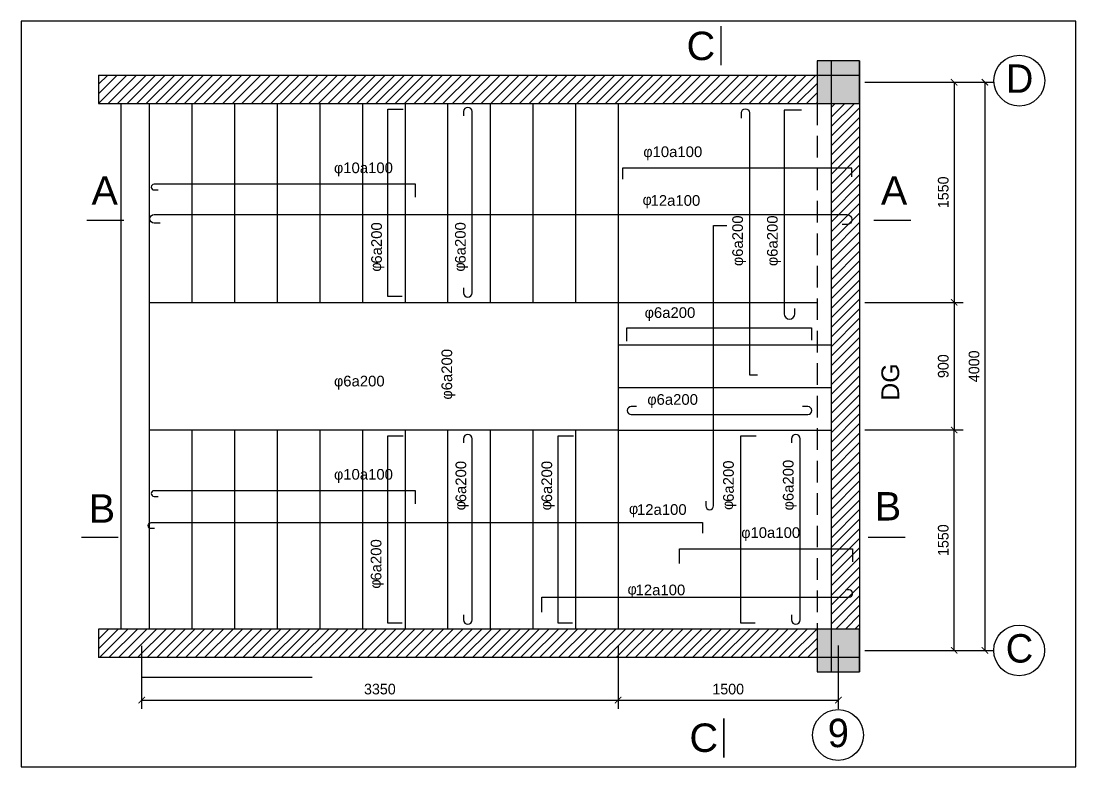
# Model space of a CAD drawing. Header units: millimetres. Extents: x -13160 to 122279, y 2205 to 75228.
# Drawn here: x 80279 to 109979, y 32094 to 53094 of the extents above; entities that cross this region are included whole.
import ezdxf
from ezdxf.enums import TextEntityAlignment as Align

# ---------------------------------------------------------------- set-up
doc = ezdxf.new("R2010")
doc.units = ezdxf.units.MM
doc.header["$LTSCALE"] = 6
doc.linetypes.add('DASHED', pattern=[19.05, 12.7, -6.35])
for name, color, linetype in [('BAO', 3, 'Continuous'), ('BAODAM', 3, 'Continuous'), ('BAOMANH', 2, 'Continuous'), ('DAI', 4, 'Continuous'), ('HATCH', 5, 'Continuous'), ('KTHUOT', 6, 'Continuous'), ('TEXT', 7, 'Continuous'), ('THEP', 1, 'Continuous')]:
    doc.layers.add(name, color=color, linetype=linetype)
doc.styles.add('TCVN', font='VHELVEN.TTF')
doc.styles.add('VNI-HELVE', font='VHELVEN.TTF')
doc.styles.add('VNI-TIMES', font='VTIMESN.TTF')
doc.dimstyles.new('D1', dxfattribs={"dimtxt": 350, "dimasz": 180, "dimexe": 250, "dimexo": 150, "dimgap": 150, "dimtad": 1, "dimdec": 0, "dimtxsty": 'VNI-TIMES', "dimblk": 'ARCHTICK', "dimblk2": 'ARCHTICK', "dimcen": 2.5, "dimadec": 0, "dimazin": 0, "dimtfac": 1, "dimtdec": 0, "dimtmove": 0, "dimatfit": 3, "dimldrblk": 'ARCHTICK', "dimfxl": 0, "dimarcsym": 0})
pattern_1 = [(45, (39496.64, 0), (-134.70384, 134.70384), [])]

# ---------------------------------------------------------------- blocks, each defined once
blk = doc.blocks.new('_ArchTick')
at = {"layer": 'BAOMANH', "color": 0, "const_width": 0.15}
blk.add_lwpolyline([(-0.5, -0.5), (0.5, 0.5)], dxfattribs=at)
blk = doc.blocks.new('*D108')
at = {"layer": 'DEFPOINTS', "color": 0, "linetype": 'Continuous', "ltscale": 4}
for p in [(103890, 41583), (106551, 41583), (103890, 35374)]:
    blk.add_point(p, dxfattribs=at)
at = {"layer": 'KTHUOT', "color": 0, "linetype": 'Continuous', "lineweight": -2, "ltscale": 4}
for p, q in [((104040, 41583), (106801, 41583)), ((106551, 35374), (106551, 41583)), ((104040, 35374), (106801, 35374))]:
    blk.add_line(p, q, dxfattribs=at)
at = {"layer": 'KTHUOT', "color": 0, "linetype": 'Continuous', "lineweight": -2, "ltscale": 4, "xscale": 180, "yscale": 180, "zscale": 180}
for p, rotation in [((106551, 41583), 90), ((106551, 35374), 270)]:
    blk.add_blockref('_ArchTick', p, dxfattribs=dict(at, rotation=rotation))
at = {"layer": 'KTHUOT', "color": 0, "linetype": 'Continuous', "ltscale": 4, "insert": (106245, 38479), "char_height": 300, "attachment_point": 5, "rotation": 90, "style": 'VNI-TIMES'}
blk.add_mtext('1550', dxfattribs=at)
blk = doc.blocks.new('*D106')
at = {"layer": 'DEFPOINTS', "color": 0, "linetype": 'Continuous', "ltscale": 4}
for p in [(104040, 51374), (104040, 35374), (107416, 35374)]:
    blk.add_point(p, dxfattribs=at)
at = {"layer": 'KTHUOT', "color": 0, "linetype": 'Continuous', "lineweight": -2, "ltscale": 4}
for p, q in [((104190, 51374), (107666, 51374)), ((107416, 51374), (107416, 35374)), ((104190, 35374), (107666, 35374))]:
    blk.add_line(p, q, dxfattribs=at)
at = {"layer": 'KTHUOT', "color": 0, "linetype": 'Continuous', "lineweight": -2, "ltscale": 4, "xscale": 180, "yscale": 180, "zscale": 180}
for p, rotation in [((107416, 51374), 90), ((107416, 35374), 270)]:
    blk.add_blockref('_ArchTick', p, dxfattribs=dict(at, rotation=rotation))
at = {"layer": 'KTHUOT', "color": 0, "linetype": 'Continuous', "ltscale": 4, "insert": (107112, 43374), "char_height": 300, "attachment_point": 5, "rotation": 90, "style": 'VNI-TIMES'}
blk.add_mtext('4000', dxfattribs=at)
blk = doc.blocks.new('*D104')
at = {"layer": 'DEFPOINTS', "color": 0, "linetype": 'Continuous', "ltscale": 4}
for p in [(83674, 35656), (97089, 35656), (97089, 33977)]:
    blk.add_point(p, dxfattribs=at)
at = {"layer": 'KTHUOT', "color": 0, "linetype": 'Continuous', "lineweight": -2, "ltscale": 4}
for p, q in [((83674, 35506), (83674, 33727)), ((97089, 35506), (97089, 33727)), ((83674, 33977), (97089, 33977))]:
    blk.add_line(p, q, dxfattribs=at)
at = {"layer": 'KTHUOT', "color": 0, "linetype": 'Continuous', "lineweight": -2, "ltscale": 4, "xscale": 180, "yscale": 180, "zscale": 180, "rotation": 180}
blk.add_blockref('_ArchTick', (83674, 33977), dxfattribs=at)
at = {"layer": 'KTHUOT', "color": 0, "linetype": 'Continuous', "lineweight": -2, "ltscale": 4, "xscale": 180, "yscale": 180, "zscale": 180}
blk.add_blockref('_ArchTick', (97089, 33977), dxfattribs=at)
at = {"layer": 'KTHUOT', "color": 0, "linetype": 'Continuous', "ltscale": 4, "insert": (90381, 34284), "char_height": 300, "attachment_point": 5, "style": 'VNI-TIMES'}
blk.add_mtext('3350', dxfattribs=at)
blk = doc.blocks.new('*D105')
at = {"layer": 'DEFPOINTS', "color": 0, "linetype": 'Continuous', "ltscale": 4}
for p in [(103290, 35659), (97089, 35506), (103290, 33977)]:
    blk.add_point(p, dxfattribs=at)
at = {"layer": 'KTHUOT', "color": 0, "linetype": 'Continuous', "lineweight": -2, "ltscale": 4}
for p, q in [((97089, 35356), (97089, 33727)), ((103290, 35509), (103290, 33727)), ((97089, 33977), (103290, 33977))]:
    blk.add_line(p, q, dxfattribs=at)
at = {"layer": 'KTHUOT', "color": 0, "linetype": 'Continuous', "lineweight": -2, "ltscale": 4, "xscale": 180, "yscale": 180, "zscale": 180, "rotation": 180}
blk.add_blockref('_ArchTick', (97089, 33977), dxfattribs=at)
at = {"layer": 'KTHUOT', "color": 0, "linetype": 'Continuous', "lineweight": -2, "ltscale": 4, "xscale": 180, "yscale": 180, "zscale": 180}
blk.add_blockref('_ArchTick', (103290, 33977), dxfattribs=at)
at = {"layer": 'KTHUOT', "color": 0, "linetype": 'Continuous', "ltscale": 4, "insert": (100189, 34284), "char_height": 300, "attachment_point": 5, "style": 'VNI-TIMES'}
blk.add_mtext('1500', dxfattribs=at)
blk = doc.blocks.new('*D109')
at = {"layer": 'DEFPOINTS', "color": 0, "linetype": 'Continuous', "ltscale": 4}
for p in [(104040, 45172), (104040, 41583), (106551, 41583)]:
    blk.add_point(p, dxfattribs=at)
at = {"layer": 'KTHUOT', "color": 0, "linetype": 'Continuous', "lineweight": -2, "ltscale": 4}
for p, q in [((104190, 45172), (106801, 45172)), ((106551, 45172), (106551, 41583)), ((104190, 41583), (106801, 41583))]:
    blk.add_line(p, q, dxfattribs=at)
at = {"layer": 'KTHUOT', "color": 0, "linetype": 'Continuous', "lineweight": -2, "ltscale": 4, "xscale": 180, "yscale": 180, "zscale": 180}
for p, rotation in [((106551, 45172), 90), ((106551, 41583), 270)]:
    blk.add_blockref('_ArchTick', p, dxfattribs=dict(at, rotation=rotation))
at = {"layer": 'KTHUOT', "color": 0, "linetype": 'Continuous', "ltscale": 4, "insert": (106246, 43378), "char_height": 300, "attachment_point": 5, "rotation": 90, "style": 'VNI-TIMES'}
blk.add_mtext('900', dxfattribs=at)
blk = doc.blocks.new('*D107')
at = {"layer": 'DEFPOINTS', "color": 0, "linetype": 'Continuous', "ltscale": 4}
for p in [(103890, 51374), (103890, 45172), (106551, 45172)]:
    blk.add_point(p, dxfattribs=at)
at = {"layer": 'KTHUOT', "color": 0, "linetype": 'Continuous', "lineweight": -2, "ltscale": 4}
for p, q in [((104040, 51374), (106801, 51374)), ((106551, 51374), (106551, 45172)), ((104040, 45172), (106801, 45172))]:
    blk.add_line(p, q, dxfattribs=at)
at = {"layer": 'KTHUOT', "color": 0, "linetype": 'Continuous', "lineweight": -2, "ltscale": 4, "xscale": 180, "yscale": 180, "zscale": 180}
for p, rotation in [((106551, 51374), 90), ((106551, 45172), 270)]:
    blk.add_blockref('_ArchTick', p, dxfattribs=dict(at, rotation=rotation))
at = {"layer": 'KTHUOT', "color": 0, "linetype": 'Continuous', "ltscale": 4, "insert": (106245, 48273), "char_height": 300, "attachment_point": 5, "rotation": 90, "style": 'VNI-TIMES'}
blk.add_mtext('1550', dxfattribs=at)

msp = doc.modelspace()

# ---------------------------------------------------------------- hatches: boundary and pattern name
at = {"layer": 'HATCH', "linetype": 'Continuous', "ltscale": 4}
h = msp.add_hatch(dxfattribs=at)
h.set_pattern_fill('ANSI31', color=5, scale=60, style=0)
h.set_pattern_definition(pattern_1)
h.paths.add_polyline_path([(82462.3, 51574.2), (82462.3, 50774.2), (102690, 50774.2), (102690, 51574.2)])
h = msp.add_hatch(dxfattribs=at)
h.set_pattern_fill('ANSI31', color=5, scale=60, style=0)
h.set_pattern_definition(pattern_1)
h.paths.add_polyline_path([(103090, 35974.2), (103890, 35974.2), (103890, 50774.2), (103090, 50774.2)])
h = msp.add_hatch(dxfattribs=at)
h.set_pattern_fill('ANSI31', color=5, scale=60, style=0)
h.set_pattern_definition(pattern_1)
h.paths.add_polyline_path([(102690, 35174.2), (102690, 35974.2), (82462.3, 35974.2), (82462.3, 35174.2)])

# ---------------------------------------------------------------- linework, layer by layer
at = {"layer": 'BAO', "color": 3, "linetype": 'Continuous'}
msp.add_lwpolyline([(80279.3, 32094.4), (109979.3, 32094.4), (109979.3, 53094.4), (80279.3, 53094.4)], close=True, dxfattribs=at)
at = {"layer": 'BAODAM', "color": 3, "linetype": 'Continuous'}
for p, q in [((103090, 51974.2), (103090, 34774.2)), ((103890, 51974.2), (103890, 34774.2)), ((82462.3, 51574.2), (103890, 51574.2)), ((82462.3, 51574.2), (82462.3, 50774.2)), ((82462.3, 50774.2), (103890, 50774.2)), ((83088.9, 50774.2), (83088.9, 35974.2)), ((83888.9, 50774.2), (83888.9, 35974.2)), ((85090, 50774.2), (85090, 45174.2)), ((86290, 50774.2), (86290, 45174.2)), ((87490, 50774.2), (87490, 45174.2)), ((88690, 50774.2), (88690, 45174.2)), ((89890, 50774.2), (89890, 45174.2)), ((91090, 50774.2), (91090, 45174.2)), ((92290, 50774.2), (92290, 45174.2)), ((93490, 50774.2), (93490, 45174.2)), ((94690, 50774.2), (94690, 45174.2)), ((95890, 50774.2), (95890, 45174.2)), ((97090, 50774.2), (97090, 41574.2)), ((83888.9, 45174.2), (97090, 45174.2)), ((97090, 45174.2), (102690, 45174.2)), ((97090, 43974.2), (103090, 43974.2)), ((97090, 42774.2), (103090, 42774.2)), ((97090, 41574.2), (83888.9, 41574.2)), ((85090, 41574.2), (85090, 35974.2)), ((86290, 41574.2), (86290, 35974.2)), ((87490, 41574.2), (87490, 35974.2)), ((88690, 41574.2), (88690, 35974.2)), ((89890, 41574.2), (89890, 35974.2)), ((91090, 41574.2), (91090, 35974.2)), ((92290, 41574.2), (92290, 35974.2)), ((93490, 41574.2), (93490, 35974.2)), ((94690, 41574.2), (94690, 35974.2)), ((95890, 41574.2), (95890, 35974.2)), ((97090, 41574.2), (97090, 35974.2)), ((97090, 41574.2), (103090, 41574.2)), ((103890, 35974.2), (82462.3, 35974.2)), ((82462.3, 35974.2), (82462.3, 35174.2)), ((103890, 35174.2), (82462.3, 35174.2))]:
    msp.add_line(p, q, dxfattribs=at)
for points in [[(102690, 50774.2), (103890, 50774.2), (103890, 51974.2), (102690, 51974.2)], [(102690, 34774.2), (103890, 34774.2), (103890, 35974.2), (102690, 35974.2)]]:
    msp.add_lwpolyline(points, close=True, dxfattribs=at)
for centre in [(108386.7, 51417.9), (108381.7, 35374.2), (103281.5, 32992.5)]:
    msp.add_circle(centre, 715.7, dxfattribs=at)
for points in [[(102690, 50774.2), (103890, 50774.2), (102690, 51974.2), (103890, 51974.2)], [(102690, 34774.2), (103890, 34774.2), (102690, 35974.2), (103890, 35974.2)]]:
    msp.add_solid(points, dxfattribs=at)
at = {"layer": 'BAOMANH', "color": 2, "linetype": 'DASHED', "ltscale": 8}
msp.add_line((102690, 50774.2), (102690, 35974.2), dxfattribs=at)
at = {"layer": 'DAI', "color": 4, "linetype": 'Continuous', "ltscale": 4}
msp.add_line((83673.6, 34616.6), (88473.6, 34616.6), dxfattribs=at)
at = {"layer": 'TEXT', "color": 7, "linetype": 'Continuous', "const_width": 40}
for points in [[(99986.2, 52953.2), (99986.2, 51845.1)], [(82130.1, 47487.6), (83175.2, 47487.6)], [(104287, 47487.6), (105332, 47487.6)], [(81972.3, 38558.1), (83017.4, 38558.1)], [(104129.2, 38558.1), (105174.3, 38558.1)], [(100066.1, 33461.4), (100066.1, 32353.2)]]:
    msp.add_lwpolyline(points, dxfattribs=at)
at = {"layer": 'THEP'}
msp.add_line((97213.6, 48955.4), (97213.6, 48639.1), dxfattribs=at)
at = {"layer": 'THEP', "color": 1, "linetype": 'Continuous', "ltscale": 4}
for points in [[(91006.7, 45342.9), (90606.9, 45342.9), (90606.9, 50615.4), (91033.3, 50615.4)], [(97333.7, 44081.9), (97333.7, 44460), (102531.5, 44460), (102531.5, 44107.1)], [(91006.7, 36144.9), (90606.9, 36144.9), (90606.9, 41417.4), (91033.3, 41417.4)], [(95804.1, 36144.9), (95404.3, 36144.9), (95404.3, 41417.4), (95830.8, 41417.4)], [(100946.2, 36144.9), (100546.4, 36144.9), (100546.4, 41417.4), (100972.9, 41417.4)]]:
    msp.add_lwpolyline(points, dxfattribs=at)
for points in [[(92737, 45584.1), (92737, 45440.3, 1), (92976.9, 45440.3), (92976.9, 50546, 1), (92737, 50546), (92737, 50426.1)], [(100562.2, 50365.1), (100562.2, 50514.7, -1), (100786.8, 50514.7), (100786.8, 43138.4), (101013.4, 43138.4)], [(102252.8, 50590.7), (101764.8, 50590.7), (101764.8, 44852.9, 1), (102065.1, 44852.9), (102065.1, 45002.9)], [(84197.9, 47403.2), (84024, 47403.2, -1), (84024, 47646.5), (103534.9, 47646.5, -1), (103534.9, 47368.5), (103395.8, 47368.5)], [(97611.3, 42241.6), (97459.9, 42241.6, 1), (97459.9, 42014.7), (102430.5, 42014.7, 1), (102430.5, 42241.6), (102279.2, 42241.6)], [(92737, 36374.8), (92737, 36231, 1), (92976.9, 36231), (92976.9, 41336.7, 1), (92737, 41336.7), (92737, 41216.8)], [(101972.3, 36374.8), (101972.3, 36231, 1), (102212.2, 36231), (102212.2, 41336.7, 1), (101972.3, 41336.7), (101972.3, 41216.8)]]:
    msp.add_lwpolyline(points, format="xyb", dxfattribs=at)
at = {"layer": 'THEP'}
for points in [[(103674.2, 48705.9), (103674.2, 48955.4), (97213.6, 48955.4)], [(98821.7, 37822), (98821.7, 38230.8), (103691, 38230.8), (103691, 37867.4)]]:
    msp.add_lwpolyline(points, dxfattribs=at)
at = {"layer": 'THEP', "color": 1, "linetype": 'Continuous'}
for points in [[(91380.3, 48132.7), (91380.3, 48502.8), (84023.4, 48502.8, 1), (84023.4, 48340.8), (84139.1, 48340.8)], [(99556.2, 39575.9), (99556.2, 39446.6, 1), (99776.1, 39446.6), (99776.1, 47340.5), (100151.4, 47340.5)], [(91380.3, 39502.3), (91380.3, 39872.4), (84023.4, 39872.4, 1), (84023.4, 39710.5), (84139.1, 39710.5)], [(84032.5, 38804.3), (83942.2, 38804.3, -1), (83942.2, 38975.7), (99466.6, 38975.7), (99466.6, 38677.3)], [(94941.1, 36454), (94941.1, 36874.9), (103592, 36874.9, 1), (103592, 37077.4), (103496.9, 37077.4)]]:
    msp.add_lwpolyline(points, format="xyb", dxfattribs=at)

# ---------------------------------------------------------------- texts
at = {"layer": 'TEXT', "color": 7, "linetype": 'Continuous', "style": 'VNI-HELVE'}
for s, p in [('C', (99017.3, 51995.9)), ('A', (82260.6, 47921.8)), ('A', (104487.6, 47921.8)), ('B', (104315.3, 39032.4)), ('B', (82182.2, 38970.2)), ('C', (99097.2, 32516.6))]:
    msp.add_text(s, height=800, dxfattribs=at).set_placement(p)
at = {"layer": 'TEXT', "color": 7, "linetype": 'Continuous', "style": 'VNI-TIMES'}
for s, p in [('D', (108395.1, 51476.2)), ('C', (108390.2, 35432.6)), ('9', (103289.9, 33050.8))]:
    msp.add_text(s, height=800, dxfattribs=at).set_placement(p, align=Align.MIDDLE_CENTER)
at = {"layer": 'TEXT', "color": 7, "linetype": 'Continuous', "ltscale": 20, "style": 'TCVN'}
msp.add_text('DG', height=500, rotation=90, dxfattribs=at).set_placement((105003, 42406.3))
at = {"layer": 'TEXT', "color": 7, "linetype": 'Continuous', "char_height": 300, "attachment_point": 1, "style": 'VNI-TIMES'}
for s, insert, width in [('{\\fSymbol|b0|i0|c2|p18;f\\fVNI-Helve|b0|i0|c0|p2;10a100}', (97799.4, 49565.7), 2163.429), ('{\\fSymbol|b0|i0|c2|p18;f\\fVNI-Helve|b0|i0|c0|p2;10a100}', (89090.1, 49113), 2163.429), ('\\fSymbol|b0|i0|c2|p18;f', (97777.4, 48216.3), 366.108), ('\\fVNI-Helve|b0|i0|c0|p2;12a100', (98003.4, 48193.8), 741.258), ('{\\fSymbol|b0|i0|c2|p18;f\\fVNI-Helve|b0|i0|c0|p2;6a200}', (97837.7, 45036), 2163.429), ('{\\fSymbol|b0|i0|c2|p18;f\\fVNI-Helve|b0|i0|c0|p2;6a200}', (89090.1, 43108.2), 2163.429), ('{\\fSymbol|b0|i0|c2|p18;f\\fVNI-Helve|b0|i0|c0|p2;6a200}', (97912.1, 42590.7), 2163.429), ('{\\fSymbol|b0|i0|c2|p18;f\\fVNI-Helve|b0|i0|c0|p2;10a100}', (89090.1, 40482.6), 2163.429), ('\\fSymbol|b0|i0|c2|p18;f', (97394.3, 39514.3), 366.108), ('\\fVNI-Helve|b0|i0|c0|p2;12a100', (97620.3, 39491.7), 741.258), ('{\\fSymbol|b0|i0|c2|p18;f\\fVNI-Helve|b0|i0|c0|p2;10a100}', (100556.4, 38841.1), 2163.429), ('\\fSymbol|b0|i0|c2|p18;f', (97355.1, 37250), 366.108), ('\\fVNI-Helve|b0|i0|c0|p2;12a100', (97581.1, 37227.4), 741.258)]:
    msp.add_mtext(s, dxfattribs=dict(at, insert=insert, width=width))
at = {"layer": 'TEXT', "color": 7, "linetype": 'Continuous', "char_height": 300, "attachment_point": 1, "rotation": 90, "style": 'VNI-TIMES'}
for s, insert, width in [('{\\fSymbol|b0|i0|c2|p18;f\\fVNI-Helve|b0|i0|c0|p2;6a200}', (100303.7, 46196.2), 2163.429), ('{\\fSymbol|b0|i0|c2|p18;f\\fVNI-Helve|b0|i0|c0|p2;6a200}', (101281.7, 46196.2), 2163.429), ('\\fVNI-Helve|b0|i0|c0|p2;6a200', (90137.4, 46264.8), 741.258), ('\\fVNI-Helve|b0|i0|c0|p2;6a200', (92497.3, 46266.9), 741.258), ('\\fSymbol|b0|i0|c2|p18;f', (90114.8, 46038.8), 366.108), ('\\fSymbol|b0|i0|c2|p18;f', (92474.7, 46040.9), 366.108), ('{\\fSymbol|b0|i0|c2|p18;f\\fVNI-Helve|b0|i0|c0|p2;6a200}', (92116.5, 42437.6), 2163.429), ('\\fVNI-Helve|b0|i0|c0|p2;6a200', (92512.2, 39545.1), 741.258), ('\\fVNI-Helve|b0|i0|c0|p2;6a200', (94930.7, 39545.1), 741.258), ('\\fVNI-Helve|b0|i0|c0|p2;6a200', (100045.9, 39556), 741.258), ('{\\fSymbol|b0|i0|c2|p18;f\\fVNI-Helve|b0|i0|c0|p2;6a200}', (101729.1, 39316.4), 2163.429), ('\\fSymbol|b0|i0|c2|p18;f', (92489.6, 39319.1), 366.108), ('\\fSymbol|b0|i0|c2|p18;f', (94908.1, 39319.1), 366.108), ('\\fSymbol|b0|i0|c2|p18;f', (100023.3, 39330), 366.108), ('\\fVNI-Helve|b0|i0|c0|p2;6a200', (90124, 37340.1), 741.258), ('\\fSymbol|b0|i0|c2|p18;f', (90101.4, 37114.1), 366.108)]:
    msp.add_mtext(s, dxfattribs=dict(at, insert=insert, width=width))

# ---------------------------------------------------------------- dimensions: what is measured, and where the dimension line sits
at = {"layer": 'KTHUOT', "color": 6, "linetype": 'Continuous', "ltscale": 4}
for base, p1, p2, text, picture, middle in [((106551.1, 45171.7), (103890, 51374.2), (103890, 45171.7), '1550', '*D107', (106244.9, 48273)), ((107416, 35374.2), (104040, 51374.2), (104040, 35374.2), '4000', '*D106', (107112.4, 43374.2)), ((106551.1, 41583.4), (104040, 45171.7), (104040, 41583.4), '900', '*D109', (106245.8, 43377.5)), ((106551.1, 41583.4), (103890, 35374.2), (103890, 41583.4), '1550', '*D108', (106244.9, 38478.8))]:
    dim = msp.add_linear_dim(base=base, p1=p1, p2=p2, angle=90, text=text, dimstyle='D1', override={"dimtxt": 300}, dxfattribs=at)
    dim.commit()
    dim.dimension.update_dxf_attribs({"geometry": picture, "text_midpoint": middle})
for base, p1, p2, text, picture, middle in [((97088.9, 33977.4), (83673.6, 35655.7), (97088.9, 35655.7), '3350', '*D104', (90381.3, 34283.6)), ((103290, 33977.4), (97088.9, 35505.7), (103290, 35658.7), '1500', '*D105', (100189.4, 34283.6))]:
    dim = msp.add_linear_dim(base=base, p1=p1, p2=p2, text=text, dimstyle='D1', override={"dimtxt": 300}, dxfattribs=at)
    dim.commit()
    dim.dimension.update_dxf_attribs({"geometry": picture, "text_midpoint": middle})

doc.saveas('drawing.dxf')
